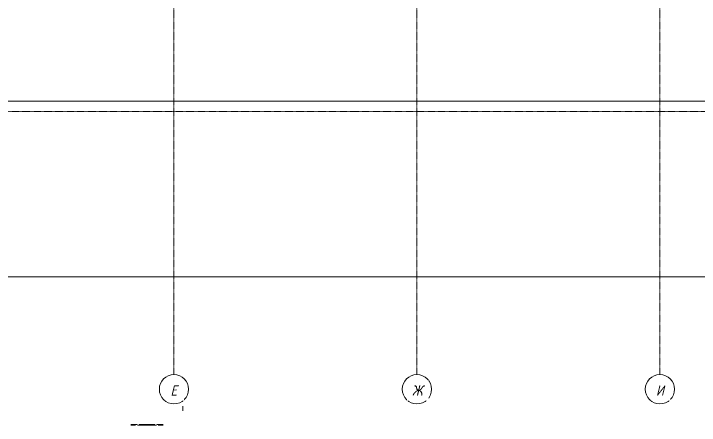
# Model space of a CAD drawing. Header units: millimetres. Extents: x -11854 to 4360091, y -19344 to 4989148.
# Drawn here: x 56429 to 71202, y 38786 to 47652 of the extents above; entities that cross this region are included whole.
import ezdxf

# ---------------------------------------------------------------- set-up
doc = ezdxf.new("R2010")
doc.units = ezdxf.units.MM
doc.linetypes.add('Линия сетки', pattern=[22.225, 12.7, -3.175, 3.175, -3.175])
doc.layers.add('A-FLOR', color=254, linetype='Continuous', lineweight=9)
doc.layers.add('S-GRID-IDEN', color=254, linetype='Continuous', lineweight=9)
doc.layers.add('ПЛАН', color=8, linetype='Continuous')
doc.styles.add('ISOCPEUR_I', font='isocpeui.ttf', dxfattribs={"width": 0.9, "height": 350})
doc.styles.add('ISOCPEUR_I_1', font='isocpeui.ttf', dxfattribs={"width": 0.9, "height": 250})

# ---------------------------------------------------------------- blocks, each defined once
blk = doc.blocks.new('Ось сетки - Заголовок сетки - Окружность 5 мм-84278-1 ур Парковка')
at = {"layer": 'S-GRID-IDEN'}
blk.add_circle((0, 0), 5, dxfattribs=at)

msp = doc.modelspace()

# ---------------------------------------------------------------- linework, layer by layer
at = {"layer": 'A-FLOR', "color": 8}
for p, q in [((50672.9, 45767.8), (86372.3, 45769.7)), ((90508.5, 41985.4), (43103.9, 41982.8)), ((58949.4, 38805.7), (59088.2, 38805.7)), ((58949.4, 38785.8), (59053.6, 38785.8)), ((59094.8, 38785.8), (59502.6, 38785.8)), ((59129.4, 38805.7), (59468.1, 38805.7)), ((59509.3, 38805.7), (59648.1, 38805.7)), ((59543.8, 38785.8), (59648.1, 38785.8))]:
    msp.add_line(p, q, dxfattribs=at)
at = {"layer": 'S-GRID-IDEN', "color": 8, "linetype": 'Линия сетки'}
for p, q in [((59882.3, 71355.3), (59882.3, 39878.2)), ((65117.6, 71355.3), (65117.6, 39878.2)), ((70353, 71355.3), (70353, 39878.2)), ((39118.3, 45545.6), (87796.4, 45545.6))]:
    msp.add_line(p, q, dxfattribs=at)

# ---------------------------------------------------------------- block references
at = {"layer": 'S-GRID-IDEN', "color": 0, "xscale": 63.07626904442842, "yscale": 63.07626904442842, "zscale": 63.07626904442842, "rotation": 180}
for p in [(65117.6, 39562.8), (70353, 39562.8)]:
    msp.add_blockref('Ось сетки - Заголовок сетки - Окружность 5 мм-84278-1 ур Парковка', p, dxfattribs=at)

# ---------------------------------------------------------------- texts
at = {"layer": 'ПЛАН', "color": 8, "lineweight": 13, "insert": (59942.1, 39579.6), "char_height": 225.388, "width": 81.311, "attachment_point": 1, "style": 'ISOCPEUR_I_1', "bg_fill": 2}
msp.add_mtext('\\fISOCPEUR|b0|i1|c204|p34|;\\W.9;1', dxfattribs=at)

# ---------------------------------------------------------------- next in the draw order: linework, layer by layer
at = {"layer": 'ПЛАН', "color": 8, "lineweight": 13}
msp.add_line((60076.3, 39094.8), (60076.3, 39200.8), dxfattribs=at)

# ---------------------------------------------------------------- next in the draw order: block references
at = {"layer": 'S-GRID-IDEN', "color": 0, "xscale": 63.07626904442842, "yscale": 63.07626904442842, "zscale": 63.07626904442842, "rotation": 180}
msp.add_blockref('Ось сетки - Заголовок сетки - Окружность 5 мм-84278-1 ур Парковка', (59882.3, 39562.8), dxfattribs=at)

# ---------------------------------------------------------------- next in the draw order: texts
at = {"layer": 'S-GRID-IDEN', "color": 8, "char_height": 220.767, "attachment_point": 1, "style": 'ISOCPEUR_I', "bg_fill": 2}
for s, insert, width in [('\\fISOCPEUR|b0|i1|c204|p34|;\\W.9;Ж', (65012.4, 39645.4), 250.309), ('\\fISOCPEUR|b0|i1|c204|p34|;\\W.9;И', (70268.4, 39645.4), 200.247)]:
    msp.add_mtext(s, dxfattribs=dict(at, insert=insert, width=width))

# ---------------------------------------------------------------- next in the draw order: texts
at = {"layer": 'S-GRID-IDEN', "color": 8, "insert": (59807.2, 39645.4), "char_height": 220.767, "width": 177.492, "attachment_point": 1, "style": 'ISOCPEUR_I', "bg_fill": 2}
msp.add_mtext('\\fISOCPEUR|b0|i1|c204|p34|;\\W.9;Е', dxfattribs=at)

doc.saveas('drawing.dxf')
